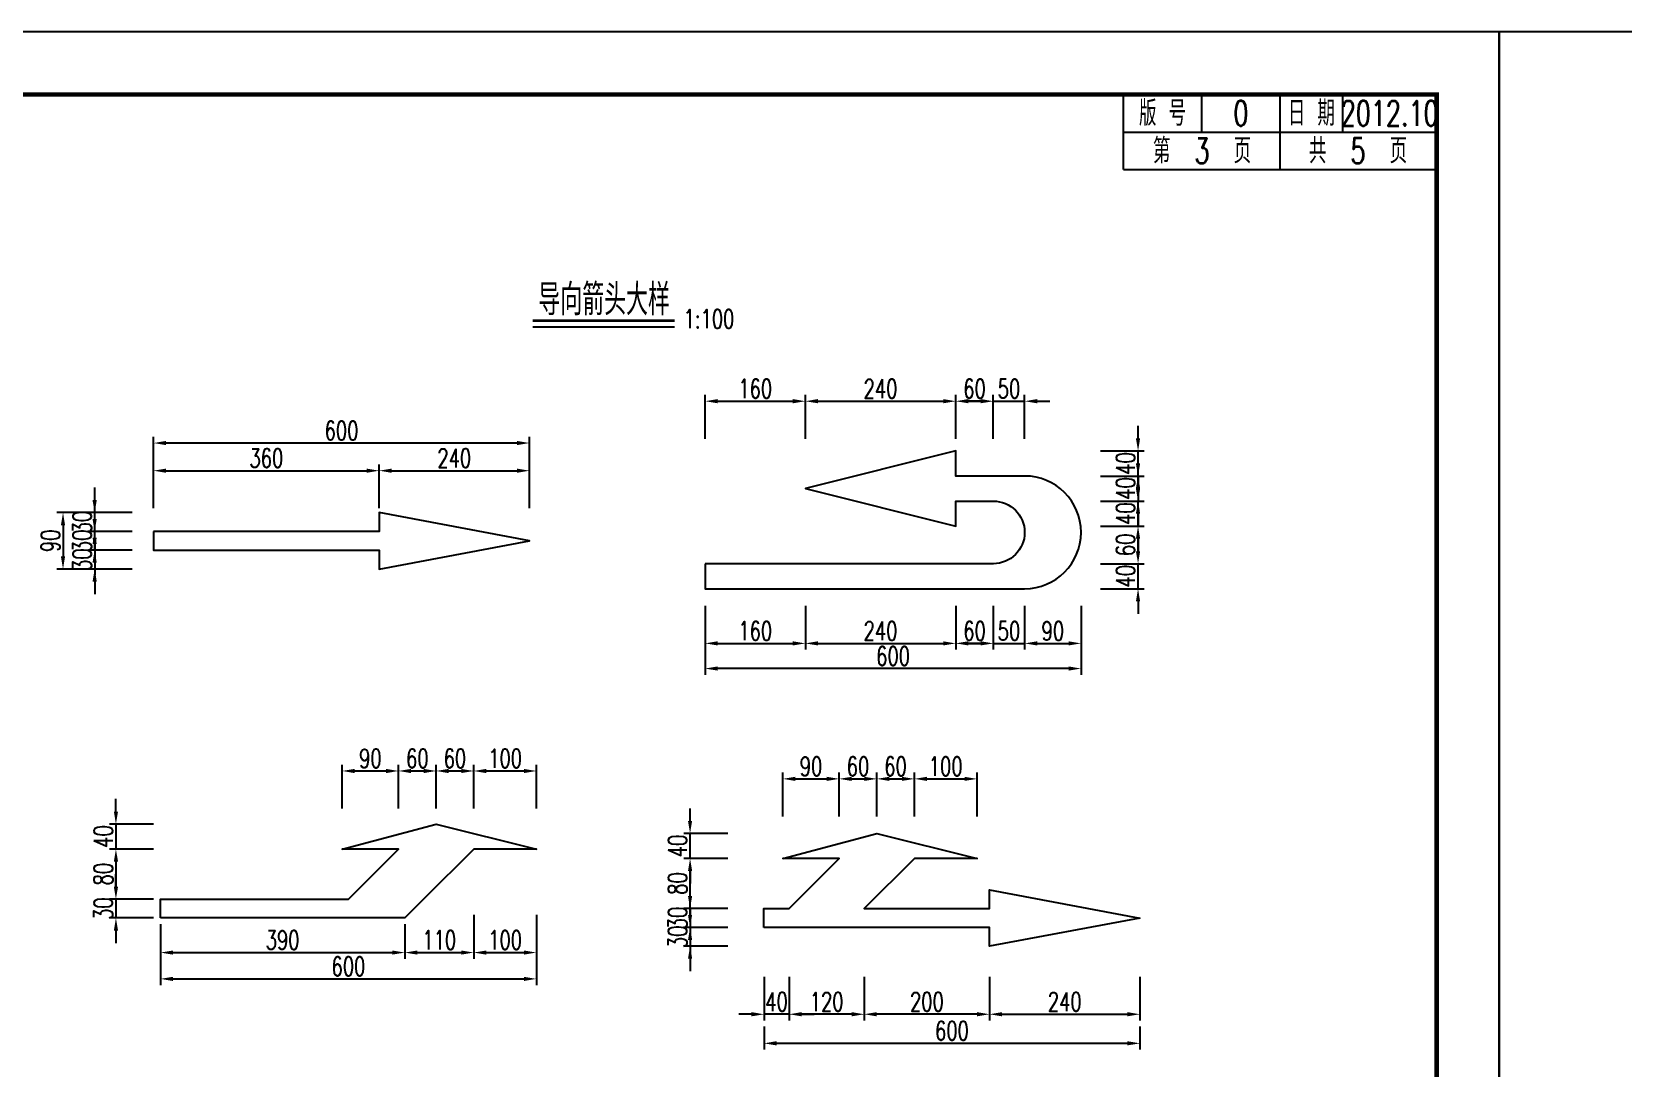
# Model space of a CAD drawing. Extents: x 2515 to 4615, y -2405 to -2108.
# Drawn here: x 3540.4 to 3794.4, y -2273.6 to -2108.2 of the extents above; entities that cross this region are included whole.
import ezdxf
from ezdxf.enums import TextEntityAlignment as Align

# ---------------------------------------------------------------- set-up
doc = ezdxf.new("R2010")
doc.units = 0
doc.header["$LTSCALE"] = 7
doc.header["$PDMODE"] = 32
doc.layers.get('0').update_dxf_attribs({"linetype": 'CONTINUOUS'})
doc.layers.get('Defpoints').update_dxf_attribs({"linetype": 'CONTINUOUS'})
for name, color, linetype in [('图框', 7, 'CONTINUOUS'), ('导向箭头大样', 134, 'CONTINUOUS'), ('尺寸标注', 4, 'CONTINUOUS'), ('文字', 7, 'CONTINUOUS'), ('标注', 4, 'CONTINUOUS')]:
    doc.layers.add(name, color=color, linetype=linetype)
doc.styles.get("Standard").update_dxf_attribs({"font": 'simplex1.shx', "width": 0.7, "bigfont": 'hztxt.shx'})
doc.dimstyles.new('比例：1：100', dxfattribs={"dimtxt": 3, "dimasz": 2, "dimexe": 1, "dimexo": 1, "dimgap": 0.5, "dimtad": 1, "dimdec": 0, "dimlfac": 10, "dimrnd": 0.0095, "dimdsep": 46, "dimtxsty": 'Standard', "dimcen": 0.09, "dimclrd": 256, "dimclre": 256, "dimclrt": 256, "dimadec": 0, "dimazin": 0, "dimtfac": 1, "dimtdec": 0, "dimtix": 1, "dimtmove": 2, "dimatfit": 3, "dimfxl": 0, "dimtolj": 1, "dimtzin": 0, "dimarcsym": 0})

# ---------------------------------------------------------------- blocks, each defined once
blk = doc.blocks.new('series')
at = {"width": 0.75}
for tag, height, p in [('页码', 4, (-35, -19)), ('图名', 5, (-220, -282)), ('图号', 5, (-20, -282))]:
    blk.add_attdef(tag, text='', height=height, dxfattribs=at).set_placement(p, align=Align.MIDDLE_CENTER)
blk = doc.blocks.new('*D37')
at = {"layer": 'Defpoints', "color": 0}
for p in [(3595.19, -2190.95), (3550.4, -2193.95), (3595.19, -2193.95)]:
    blk.add_point(p, dxfattribs=at)
at = {"layer": '标注', "lineweight": -2}
for p, q in [((3550.4, -2188.95), (3550.4, -2186.95)), ((3556.4, -2190.95), (3549.4, -2190.95)), ((3550.4, -2190.95), (3550.4, -2193.95)), ((3556.4, -2193.95), (3549.4, -2193.95)), ((3550.4, -2195.95), (3550.4, -2197.95))]:
    blk.add_line(p, q, dxfattribs=at)
at = {"layer": '标注'}
for points in [[(3550.06, -2188.95), (3550.73, -2188.95), (3550.4, -2190.95)], [(3550.06, -2195.95), (3550.73, -2195.95), (3550.4, -2193.95)]]:
    blk.add_solid(points, dxfattribs=at)
at = {"layer": '标注', "insert": (3548.4, -2192.45), "char_height": 3, "attachment_point": 5, "rotation": 90}
blk.add_mtext('\\A1;30', dxfattribs=at)
blk = doc.blocks.new('*D38')
at = {"layer": 'Defpoints', "color": 0}
for p in [(3550.4, -2187.95), (3559.19, -2187.95), (3559.19, -2190.95)]:
    blk.add_point(p, dxfattribs=at)
at = {"layer": '标注', "lineweight": -2}
for p, q in [((3550.4, -2185.95), (3550.4, -2183.95)), ((3556.4, -2187.95), (3549.4, -2187.95)), ((3550.4, -2190.95), (3550.4, -2187.95)), ((3556.4, -2190.95), (3549.4, -2190.95)), ((3550.4, -2192.95), (3550.4, -2194.95))]:
    blk.add_line(p, q, dxfattribs=at)
at = {"layer": '标注'}
for points in [[(3550.06, -2185.95), (3550.73, -2185.95), (3550.4, -2187.95)], [(3550.06, -2192.95), (3550.73, -2192.95), (3550.4, -2190.95)]]:
    blk.add_solid(points, dxfattribs=at)
at = {"layer": '标注', "insert": (3548.4, -2189.45), "char_height": 3, "attachment_point": 5, "rotation": 90}
blk.add_mtext('\\A1;30', dxfattribs=at)
blk = doc.blocks.new('*D39')
at = {"layer": 'Defpoints', "color": 0}
for p in [(3550.4, -2184.95), (3595.19, -2184.95), (3595.19, -2187.95)]:
    blk.add_point(p, dxfattribs=at)
at = {"layer": '标注', "lineweight": -2}
for p, q in [((3550.4, -2182.95), (3550.4, -2180.95)), ((3556.4, -2184.95), (3549.4, -2184.95)), ((3550.4, -2187.95), (3550.4, -2184.95)), ((3556.4, -2187.95), (3549.4, -2187.95)), ((3550.4, -2189.95), (3550.4, -2191.95))]:
    blk.add_line(p, q, dxfattribs=at)
at = {"layer": '标注'}
for points in [[(3550.06, -2182.95), (3550.73, -2182.95), (3550.4, -2184.95)], [(3550.06, -2189.95), (3550.73, -2189.95), (3550.4, -2187.95)]]:
    blk.add_solid(points, dxfattribs=at)
at = {"layer": '标注', "insert": (3548.4, -2186.45), "char_height": 3, "attachment_point": 5, "rotation": 90}
blk.add_mtext('\\A1;30', dxfattribs=at)
blk = doc.blocks.new('*D40')
at = {"layer": 'Defpoints', "color": 0}
for p in [(3555.12, -2184.95), (3545.35, -2193.95), (3555.12, -2193.95)]:
    blk.add_point(p, dxfattribs=at)
at = {"layer": '标注', "lineweight": -2}
for p, q in [((3551.35, -2184.95), (3544.35, -2184.95)), ((3545.35, -2186.95), (3545.35, -2191.95)), ((3551.35, -2193.95), (3544.35, -2193.95))]:
    blk.add_line(p, q, dxfattribs=at)
at = {"layer": '标注'}
for points in [[(3545.01, -2186.95), (3545.68, -2186.95), (3545.35, -2184.95)], [(3545.01, -2191.95), (3545.68, -2191.95), (3545.35, -2193.95)]]:
    blk.add_solid(points, dxfattribs=at)
at = {"layer": '标注', "insert": (3543.35, -2189.45), "char_height": 3, "attachment_point": 5, "rotation": 90}
blk.add_mtext('\\A1;90', dxfattribs=at)
blk = doc.blocks.new('*D62')
at = {"layer": 'Defpoints', "color": 0}
for p in [(3595.8, -2178.25), (3559.8, -2187.95), (3595.8, -2187.95)]:
    blk.add_point(p, dxfattribs=at)
at = {"layer": '标注', "lineweight": -2}
for p, q in [((3559.8, -2184.25), (3559.8, -2177.25)), ((3561.8, -2178.25), (3593.8, -2178.25)), ((3595.8, -2184.25), (3595.8, -2177.25))]:
    blk.add_line(p, q, dxfattribs=at)
at = {"layer": '标注'}
for points in [[(3561.8, -2177.92), (3561.8, -2178.59), (3559.8, -2178.25)], [(3593.8, -2177.92), (3593.8, -2178.59), (3595.8, -2178.25)]]:
    blk.add_solid(points, dxfattribs=at)
at = {"layer": '标注', "insert": (3577.8, -2176.25), "char_height": 3, "attachment_point": 5}
blk.add_mtext('\\A1;360', dxfattribs=at)
blk = doc.blocks.new('*D63')
at = {"layer": 'Defpoints', "color": 0}
for p in [(3619.8, -2178.25), (3595.8, -2184.95), (3619.8, -2189.45)]:
    blk.add_point(p, dxfattribs=at)
at = {"layer": '标注', "lineweight": -2}
for p, q in [((3595.8, -2183.95), (3595.8, -2177.25)), ((3597.8, -2178.25), (3617.8, -2178.25)), ((3619.8, -2184.25), (3619.8, -2177.25))]:
    blk.add_line(p, q, dxfattribs=at)
at = {"layer": '标注'}
for points in [[(3597.8, -2177.92), (3597.8, -2178.59), (3595.8, -2178.25)], [(3617.8, -2177.92), (3617.8, -2178.59), (3619.8, -2178.25)]]:
    blk.add_solid(points, dxfattribs=at)
at = {"layer": '标注', "insert": (3607.8, -2176.25), "char_height": 3, "attachment_point": 5}
blk.add_mtext('\\A1;240', dxfattribs=at)
blk = doc.blocks.new('*D41')
at = {"layer": 'Defpoints', "color": 0}
for p in [(3559.8, -2173.84), (3559.8, -2180.74), (3619.8, -2189.45)]:
    blk.add_point(p, dxfattribs=at)
at = {"layer": '标注', "lineweight": -2}
for p, q in [((3559.8, -2179.74), (3559.8, -2172.84)), ((3617.8, -2173.84), (3561.8, -2173.84)), ((3619.8, -2179.84), (3619.8, -2172.84))]:
    blk.add_line(p, q, dxfattribs=at)
at = {"layer": '标注'}
for points in [[(3561.8, -2173.5), (3561.8, -2174.17), (3559.8, -2173.84)], [(3617.8, -2173.5), (3617.8, -2174.17), (3619.8, -2173.84)]]:
    blk.add_solid(points, dxfattribs=at)
at = {"layer": '标注', "insert": (3589.8, -2171.84), "char_height": 3, "attachment_point": 5}
blk.add_mtext('\\A1;600', dxfattribs=at)
blk = doc.blocks.new('*D64')
at = {"layer": 'Defpoints', "color": 0}
for p in [(3560.9, -2249.66), (3599.9, -2249.66), (3599.9, -2255.18)]:
    blk.add_point(p, dxfattribs=at)
at = {"layer": '标注', "lineweight": -2}
for p, q in [((3560.9, -2250.66), (3560.9, -2256.18)), ((3599.9, -2250.66), (3599.9, -2256.18)), ((3562.9, -2255.18), (3597.9, -2255.18))]:
    blk.add_line(p, q, dxfattribs=at)
at = {"layer": '标注'}
for points in [[(3562.9, -2254.85), (3562.9, -2255.51), (3560.9, -2255.18)], [(3597.9, -2254.85), (3597.9, -2255.51), (3599.9, -2255.18)]]:
    blk.add_solid(points, dxfattribs=at)
at = {"layer": '标注', "insert": (3580.4, -2253.18), "char_height": 3, "attachment_point": 5}
blk.add_mtext('\\A1;390', dxfattribs=at)
blk = doc.blocks.new('*D65')
at = {"layer": 'Defpoints', "color": 0}
for p in [(3610.9, -2238.66), (3599.9, -2249.66), (3610.9, -2255.18)]:
    blk.add_point(p, dxfattribs=at)
at = {"layer": '标注', "lineweight": -2}
for p, q in [((3610.9, -2249.18), (3610.9, -2256.18)), ((3599.9, -2250.66), (3599.9, -2256.18)), ((3601.9, -2255.18), (3608.9, -2255.18))]:
    blk.add_line(p, q, dxfattribs=at)
at = {"layer": '标注'}
for points in [[(3601.9, -2254.85), (3601.9, -2255.51), (3599.9, -2255.18)], [(3608.9, -2254.85), (3608.9, -2255.51), (3610.9, -2255.18)]]:
    blk.add_solid(points, dxfattribs=at)
at = {"layer": '标注', "insert": (3605.4, -2253.18), "char_height": 3, "attachment_point": 5}
blk.add_mtext('\\A1;110', dxfattribs=at)
blk = doc.blocks.new('*D66')
at = {"layer": 'Defpoints', "color": 0}
for p in [(3610.9, -2238.66), (3620.9, -2238.66), (3620.9, -2255.18)]:
    blk.add_point(p, dxfattribs=at)
at = {"layer": '标注', "lineweight": -2}
for p, q in [((3610.9, -2249.18), (3610.9, -2256.18)), ((3620.9, -2249.18), (3620.9, -2256.18)), ((3612.9, -2255.18), (3618.9, -2255.18))]:
    blk.add_line(p, q, dxfattribs=at)
at = {"layer": '标注'}
for points in [[(3612.9, -2254.85), (3612.9, -2255.51), (3610.9, -2255.18)], [(3618.9, -2254.85), (3618.9, -2255.51), (3620.9, -2255.18)]]:
    blk.add_solid(points, dxfattribs=at)
at = {"layer": '标注', "insert": (3615.9, -2253.18), "char_height": 3, "attachment_point": 5}
blk.add_mtext('\\A1;100', dxfattribs=at)
blk = doc.blocks.new('*D42')
at = {"layer": 'Defpoints', "color": 0}
for p in [(3598.9, -2226.19), (3589.9, -2238.66), (3598.9, -2238.66)]:
    blk.add_point(p, dxfattribs=at)
at = {"layer": '标注', "lineweight": -2}
for p, q in [((3589.9, -2232.19), (3589.9, -2225.19)), ((3591.9, -2226.19), (3596.9, -2226.19)), ((3598.9, -2232.19), (3598.9, -2225.19))]:
    blk.add_line(p, q, dxfattribs=at)
at = {"layer": '标注'}
for points in [[(3591.9, -2225.86), (3591.9, -2226.53), (3589.9, -2226.19)], [(3596.9, -2225.86), (3596.9, -2226.53), (3598.9, -2226.19)]]:
    blk.add_solid(points, dxfattribs=at)
at = {"layer": '标注', "insert": (3594.4, -2224.19), "char_height": 3, "attachment_point": 5}
blk.add_mtext('\\A1;90', dxfattribs=at)
blk = doc.blocks.new('*D43')
at = {"layer": 'Defpoints', "color": 0}
for p in [(3604.9, -2226.19), (3604.9, -2234.66), (3598.9, -2238.66)]:
    blk.add_point(p, dxfattribs=at)
at = {"layer": '标注', "lineweight": -2}
for p, q in [((3598.9, -2232.19), (3598.9, -2225.19)), ((3600.9, -2226.19), (3602.9, -2226.19)), ((3604.9, -2232.19), (3604.9, -2225.19))]:
    blk.add_line(p, q, dxfattribs=at)
at = {"layer": '标注'}
for points in [[(3600.9, -2225.86), (3600.9, -2226.53), (3598.9, -2226.19)], [(3602.9, -2225.86), (3602.9, -2226.53), (3604.9, -2226.19)]]:
    blk.add_solid(points, dxfattribs=at)
at = {"layer": '标注', "insert": (3601.9, -2224.19), "char_height": 3, "attachment_point": 5}
blk.add_mtext('\\A1;60', dxfattribs=at)
blk = doc.blocks.new('*D44')
at = {"layer": 'Defpoints', "color": 0}
for p in [(3610.9, -2226.19), (3604.9, -2234.66), (3610.9, -2238.66)]:
    blk.add_point(p, dxfattribs=at)
at = {"layer": '标注', "lineweight": -2}
for p, q in [((3604.9, -2232.19), (3604.9, -2225.19)), ((3606.9, -2226.19), (3608.9, -2226.19)), ((3610.9, -2232.19), (3610.9, -2225.19))]:
    blk.add_line(p, q, dxfattribs=at)
at = {"layer": '标注'}
for points in [[(3606.9, -2225.86), (3606.9, -2226.53), (3604.9, -2226.19)], [(3608.9, -2225.86), (3608.9, -2226.53), (3610.9, -2226.19)]]:
    blk.add_solid(points, dxfattribs=at)
at = {"layer": '标注', "insert": (3607.9, -2224.19), "char_height": 3, "attachment_point": 5}
blk.add_mtext('\\A1;60', dxfattribs=at)
blk = doc.blocks.new('*D45')
at = {"layer": 'Defpoints', "color": 0}
for p in [(3620.9, -2226.19), (3610.9, -2238.66), (3620.9, -2238.66)]:
    blk.add_point(p, dxfattribs=at)
at = {"layer": '标注', "lineweight": -2}
for p, q in [((3610.9, -2232.19), (3610.9, -2225.19)), ((3612.9, -2226.19), (3618.9, -2226.19)), ((3620.9, -2232.19), (3620.9, -2225.19))]:
    blk.add_line(p, q, dxfattribs=at)
at = {"layer": '标注'}
for points in [[(3612.9, -2225.86), (3612.9, -2226.53), (3610.9, -2226.19)], [(3618.9, -2225.86), (3618.9, -2226.53), (3620.9, -2226.19)]]:
    blk.add_solid(points, dxfattribs=at)
at = {"layer": '标注', "insert": (3615.9, -2224.19), "char_height": 3, "attachment_point": 5}
blk.add_mtext('\\A1;100', dxfattribs=at)
blk = doc.blocks.new('*D67')
at = {"layer": 'Defpoints', "color": 0}
for p in [(3604.9, -2234.66), (3553.79, -2238.66), (3598.9, -2238.66)]:
    blk.add_point(p, dxfattribs=at)
at = {"layer": '标注', "lineweight": -2}
for p, q in [((3553.79, -2232.66), (3553.79, -2230.66)), ((3559.79, -2234.66), (3552.79, -2234.66)), ((3553.79, -2234.66), (3553.79, -2238.66)), ((3559.79, -2238.66), (3552.79, -2238.66)), ((3553.79, -2240.66), (3553.79, -2242.66))]:
    blk.add_line(p, q, dxfattribs=at)
at = {"layer": '标注'}
for points in [[(3553.46, -2232.66), (3554.13, -2232.66), (3553.79, -2234.66)], [(3553.46, -2240.66), (3554.13, -2240.66), (3553.79, -2238.66)]]:
    blk.add_solid(points, dxfattribs=at)
at = {"layer": '标注', "insert": (3551.79, -2236.66), "char_height": 3, "attachment_point": 5, "rotation": 90}
blk.add_mtext('\\A1;40', dxfattribs=at)
blk = doc.blocks.new('*D68')
at = {"layer": 'Defpoints', "color": 0}
for p in [(3598.9, -2238.66), (3553.79, -2246.66), (3590.9, -2246.66)]:
    blk.add_point(p, dxfattribs=at)
at = {"layer": '标注', "lineweight": -2}
for p, q in [((3559.79, -2238.66), (3552.79, -2238.66)), ((3553.79, -2240.66), (3553.79, -2244.66)), ((3559.79, -2246.66), (3552.79, -2246.66))]:
    blk.add_line(p, q, dxfattribs=at)
at = {"layer": '标注'}
for points in [[(3553.46, -2240.66), (3554.13, -2240.66), (3553.79, -2238.66)], [(3553.46, -2244.66), (3554.13, -2244.66), (3553.79, -2246.66)]]:
    blk.add_solid(points, dxfattribs=at)
at = {"layer": '标注', "insert": (3551.79, -2242.66), "char_height": 3, "attachment_point": 5, "rotation": 90}
blk.add_mtext('\\A1;80', dxfattribs=at)
blk = doc.blocks.new('*D69')
at = {"layer": 'Defpoints', "color": 0}
for p in [(3560.9, -2246.66), (3553.79, -2249.66), (3560.9, -2249.66)]:
    blk.add_point(p, dxfattribs=at)
at = {"layer": '标注', "lineweight": -2}
for p, q in [((3553.79, -2244.66), (3553.79, -2242.66)), ((3559.79, -2246.66), (3552.79, -2246.66)), ((3553.79, -2246.66), (3553.79, -2249.66)), ((3559.79, -2249.66), (3552.79, -2249.66)), ((3553.79, -2251.66), (3553.79, -2253.66))]:
    blk.add_line(p, q, dxfattribs=at)
at = {"layer": '标注'}
for points in [[(3553.46, -2244.66), (3554.13, -2244.66), (3553.79, -2246.66)], [(3553.46, -2251.66), (3554.13, -2251.66), (3553.79, -2249.66)]]:
    blk.add_solid(points, dxfattribs=at)
at = {"layer": '标注', "insert": (3551.76, -2248.16), "char_height": 3, "attachment_point": 5, "rotation": 90}
blk.add_mtext('\\A1;30', dxfattribs=at)
blk = doc.blocks.new('*D46')
at = {"layer": 'Defpoints', "color": 0}
for p in [(3620.9, -2238.66), (3560.9, -2247.68), (3620.9, -2259.38)]:
    blk.add_point(p, dxfattribs=at)
at = {"layer": '标注', "lineweight": -2}
for p, q in [((3560.9, -2253.38), (3560.9, -2260.38)), ((3620.9, -2253.38), (3620.9, -2260.38)), ((3562.9, -2259.38), (3618.9, -2259.38))]:
    blk.add_line(p, q, dxfattribs=at)
at = {"layer": '标注'}
for points in [[(3562.9, -2259.05), (3562.9, -2259.72), (3560.9, -2259.38)], [(3618.9, -2259.05), (3618.9, -2259.72), (3620.9, -2259.38)]]:
    blk.add_solid(points, dxfattribs=at)
at = {"layer": '标注', "insert": (3590.9, -2257.38), "char_height": 3, "attachment_point": 5}
blk.add_mtext('\\A1;600', dxfattribs=at)
blk = doc.blocks.new('*D47')
at = {"layer": 'Defpoints', "color": 0}
for p in [(3663.83, -2179.38), (3647.83, -2195.38), (3663.83, -2205.82)]:
    blk.add_point(p, dxfattribs=at)
at = {"layer": '标注', "lineweight": -2}
for p, q in [((3647.83, -2199.82), (3647.83, -2206.82)), ((3663.83, -2199.82), (3663.83, -2206.82)), ((3649.83, -2205.82), (3661.83, -2205.82))]:
    blk.add_line(p, q, dxfattribs=at)
at = {"layer": '标注'}
for points in [[(3649.83, -2205.49), (3649.83, -2206.15), (3647.83, -2205.82)], [(3661.83, -2205.49), (3661.83, -2206.15), (3663.83, -2205.82)]]:
    blk.add_solid(points, dxfattribs=at)
at = {"layer": '标注', "insert": (3655.83, -2203.82), "char_height": 3, "attachment_point": 5}
blk.add_mtext('\\A1;160', dxfattribs=at)
blk = doc.blocks.new('*D48')
at = {"layer": 'Defpoints', "color": 0}
for p in [(3663.83, -2179.38), (3687.83, -2185.38), (3687.83, -2205.82)]:
    blk.add_point(p, dxfattribs=at)
at = {"layer": '标注', "lineweight": -2}
for p, q in [((3663.83, -2199.82), (3663.83, -2206.82)), ((3687.83, -2199.82), (3687.83, -2206.82)), ((3665.83, -2205.82), (3685.83, -2205.82))]:
    blk.add_line(p, q, dxfattribs=at)
at = {"layer": '标注'}
for points in [[(3665.83, -2205.49), (3665.83, -2206.15), (3663.83, -2205.82)], [(3685.83, -2205.49), (3685.83, -2206.15), (3687.83, -2205.82)]]:
    blk.add_solid(points, dxfattribs=at)
at = {"layer": '标注', "insert": (3675.83, -2203.82), "char_height": 3, "attachment_point": 5}
blk.add_mtext('\\A1;240', dxfattribs=at)
blk = doc.blocks.new('*D49')
at = {"layer": 'Defpoints', "color": 0}
for p in [(3687.83, -2185.38), (3693.83, -2191.38), (3693.83, -2205.82)]:
    blk.add_point(p, dxfattribs=at)
at = {"layer": '标注', "lineweight": -2}
for p, q in [((3687.83, -2199.82), (3687.83, -2206.82)), ((3693.83, -2199.82), (3693.83, -2206.82)), ((3689.83, -2205.82), (3691.83, -2205.82))]:
    blk.add_line(p, q, dxfattribs=at)
at = {"layer": '标注'}
for points in [[(3689.83, -2205.49), (3689.83, -2206.15), (3687.83, -2205.82)], [(3691.83, -2205.49), (3691.83, -2206.15), (3693.83, -2205.82)]]:
    blk.add_solid(points, dxfattribs=at)
at = {"layer": '标注', "insert": (3690.83, -2203.82), "char_height": 3, "attachment_point": 5}
blk.add_mtext('\\A1;60', dxfattribs=at)
blk = doc.blocks.new('*D50')
at = {"layer": 'Defpoints', "color": 0}
for p in [(3693.83, -2191.38), (3698.83, -2195.38), (3698.83, -2205.82)]:
    blk.add_point(p, dxfattribs=at)
at = {"layer": '标注', "lineweight": -2}
for p, q in [((3693.83, -2199.82), (3693.83, -2206.82)), ((3698.83, -2199.82), (3698.83, -2206.82)), ((3691.83, -2205.82), (3689.83, -2205.82)), ((3693.83, -2205.82), (3698.83, -2205.82)), ((3700.83, -2205.82), (3702.83, -2205.82))]:
    blk.add_line(p, q, dxfattribs=at)
at = {"layer": '标注'}
for points in [[(3691.83, -2205.49), (3691.83, -2206.15), (3693.83, -2205.82)], [(3700.83, -2205.49), (3700.83, -2206.15), (3698.83, -2205.82)]]:
    blk.add_solid(points, dxfattribs=at)
at = {"layer": '标注', "insert": (3696.33, -2203.82), "char_height": 3, "attachment_point": 5}
blk.add_mtext('\\A1;50', dxfattribs=at)
blk = doc.blocks.new('*D51')
at = {"layer": 'Defpoints', "color": 0}
for p in [(3691.08, -2193.1), (3716.93, -2193.1), (3696.08, -2197.1)]:
    blk.add_point(p, dxfattribs=at)
at = {"layer": '标注', "lineweight": -2}
for p, q in [((3716.93, -2191.1), (3716.93, -2189.1)), ((3710.93, -2193.1), (3717.93, -2193.1)), ((3716.93, -2197.1), (3716.93, -2193.1)), ((3710.93, -2197.1), (3717.93, -2197.1)), ((3716.93, -2199.1), (3716.93, -2201.1))]:
    blk.add_line(p, q, dxfattribs=at)
at = {"layer": '标注'}
for points in [[(3716.59, -2191.1), (3717.26, -2191.1), (3716.93, -2193.1)], [(3716.59, -2199.1), (3717.26, -2199.1), (3716.93, -2197.1)]]:
    blk.add_solid(points, dxfattribs=at)
at = {"layer": '标注', "insert": (3714.93, -2195.1), "char_height": 3, "attachment_point": 5, "rotation": 90}
blk.add_mtext('\\A1;40', dxfattribs=at)
blk = doc.blocks.new('*D52')
at = {"layer": 'Defpoints', "color": 0}
for p in [(3685.08, -2187.1), (3716.93, -2187.1), (3691.08, -2193.1)]:
    blk.add_point(p, dxfattribs=at)
at = {"layer": '标注', "lineweight": -2}
for p, q in [((3710.93, -2187.1), (3717.93, -2187.1)), ((3716.93, -2191.1), (3716.93, -2189.1)), ((3710.93, -2193.1), (3717.93, -2193.1))]:
    blk.add_line(p, q, dxfattribs=at)
at = {"layer": '标注'}
for points in [[(3716.59, -2189.1), (3717.26, -2189.1), (3716.93, -2187.1)], [(3716.59, -2191.1), (3717.26, -2191.1), (3716.93, -2193.1)]]:
    blk.add_solid(points, dxfattribs=at)
at = {"layer": '标注', "insert": (3714.93, -2190.1), "char_height": 3, "attachment_point": 5, "rotation": 90}
blk.add_mtext('\\A1;60', dxfattribs=at)
blk = doc.blocks.new('*D53')
at = {"layer": 'Defpoints', "color": 0}
for p in [(3691.08, -2183.1), (3716.93, -2183.1), (3685.08, -2187.1)]:
    blk.add_point(p, dxfattribs=at)
at = {"layer": '标注', "lineweight": -2}
for p, q in [((3716.93, -2181.1), (3716.93, -2179.1)), ((3710.93, -2183.1), (3717.93, -2183.1)), ((3716.93, -2187.1), (3716.93, -2183.1)), ((3710.93, -2187.1), (3717.93, -2187.1)), ((3716.93, -2189.1), (3716.93, -2191.1))]:
    blk.add_line(p, q, dxfattribs=at)
at = {"layer": '标注'}
for points in [[(3716.59, -2181.1), (3717.26, -2181.1), (3716.93, -2183.1)], [(3716.59, -2189.1), (3717.26, -2189.1), (3716.93, -2187.1)]]:
    blk.add_solid(points, dxfattribs=at)
at = {"layer": '标注', "insert": (3714.93, -2185.1), "char_height": 3, "attachment_point": 5, "rotation": 90}
blk.add_mtext('\\A1;40', dxfattribs=at)
blk = doc.blocks.new('*D54')
at = {"layer": 'Defpoints', "color": 0}
for p in [(3685.08, -2175.1), (3716.93, -2175.1), (3696.08, -2179.1)]:
    blk.add_point(p, dxfattribs=at)
at = {"layer": '标注', "lineweight": -2}
for p, q in [((3716.93, -2173.1), (3716.93, -2171.1)), ((3710.93, -2175.1), (3717.93, -2175.1)), ((3716.93, -2179.1), (3716.93, -2175.1)), ((3710.93, -2179.1), (3717.93, -2179.1)), ((3716.93, -2181.1), (3716.93, -2183.1))]:
    blk.add_line(p, q, dxfattribs=at)
at = {"layer": '标注'}
for points in [[(3716.59, -2173.1), (3717.26, -2173.1), (3716.93, -2175.1)], [(3716.59, -2181.1), (3717.26, -2181.1), (3716.93, -2179.1)]]:
    blk.add_solid(points, dxfattribs=at)
at = {"layer": '标注', "insert": (3714.93, -2177.1), "char_height": 3, "attachment_point": 5, "rotation": 90}
blk.add_mtext('\\A1;40', dxfattribs=at)
blk = doc.blocks.new('*D55')
at = {"layer": 'Defpoints', "color": 0}
for p in [(3663.83, -2167.16), (3663.83, -2182.67), (3647.83, -2194.67)]:
    blk.add_point(p, dxfattribs=at)
at = {"layer": '标注', "lineweight": -2}
for p, q in [((3647.83, -2173.16), (3647.83, -2166.16)), ((3663.83, -2173.16), (3663.83, -2166.16)), ((3649.83, -2167.16), (3661.83, -2167.16))]:
    blk.add_line(p, q, dxfattribs=at)
at = {"layer": '标注'}
for points in [[(3649.83, -2166.82), (3649.83, -2167.49), (3647.83, -2167.16)], [(3661.83, -2166.82), (3661.83, -2167.49), (3663.83, -2167.16)]]:
    blk.add_solid(points, dxfattribs=at)
at = {"layer": '标注', "insert": (3655.83, -2165.16), "char_height": 3, "attachment_point": 5}
blk.add_mtext('\\A1;160', dxfattribs=at)
blk = doc.blocks.new('*D56')
at = {"layer": 'Defpoints', "color": 0}
for p in [(3687.83, -2167.16), (3687.83, -2176.67), (3663.83, -2182.67)]:
    blk.add_point(p, dxfattribs=at)
at = {"layer": '标注', "lineweight": -2}
for p, q in [((3663.83, -2173.16), (3663.83, -2166.16)), ((3687.83, -2173.16), (3687.83, -2166.16)), ((3665.83, -2167.16), (3685.83, -2167.16))]:
    blk.add_line(p, q, dxfattribs=at)
at = {"layer": '标注'}
for points in [[(3665.83, -2166.82), (3665.83, -2167.49), (3663.83, -2167.16)], [(3685.83, -2166.82), (3685.83, -2167.49), (3687.83, -2167.16)]]:
    blk.add_solid(points, dxfattribs=at)
at = {"layer": '标注', "insert": (3675.83, -2165.16), "char_height": 3, "attachment_point": 5}
blk.add_mtext('\\A1;240', dxfattribs=at)
blk = doc.blocks.new('*D57')
at = {"layer": 'Defpoints', "color": 0}
for p in [(3693.83, -2167.16), (3687.83, -2172), (3693.83, -2180)]:
    blk.add_point(p, dxfattribs=at)
at = {"layer": '标注', "lineweight": -2}
for p, q in [((3687.83, -2171), (3687.83, -2166.16)), ((3693.83, -2173.16), (3693.83, -2166.16)), ((3689.83, -2167.16), (3691.83, -2167.16))]:
    blk.add_line(p, q, dxfattribs=at)
at = {"layer": '标注'}
for points in [[(3689.83, -2166.82), (3689.83, -2167.49), (3687.83, -2167.16)], [(3691.83, -2166.82), (3691.83, -2167.49), (3693.83, -2167.16)]]:
    blk.add_solid(points, dxfattribs=at)
at = {"layer": '标注', "insert": (3690.83, -2165.16), "char_height": 3, "attachment_point": 5}
blk.add_mtext('\\A1;60', dxfattribs=at)
blk = doc.blocks.new('*D58')
at = {"layer": 'Defpoints', "color": 0}
for p in [(3698.83, -2167.16), (3698.83, -2176), (3693.83, -2180)]:
    blk.add_point(p, dxfattribs=at)
at = {"layer": '标注', "lineweight": -2}
for p, q in [((3693.83, -2173.16), (3693.83, -2166.16)), ((3698.83, -2173.16), (3698.83, -2166.16)), ((3691.83, -2167.16), (3689.83, -2167.16)), ((3693.83, -2167.16), (3698.83, -2167.16)), ((3700.83, -2167.16), (3702.83, -2167.16))]:
    blk.add_line(p, q, dxfattribs=at)
at = {"layer": '标注'}
for points in [[(3691.83, -2166.82), (3691.83, -2167.49), (3693.83, -2167.16)], [(3700.83, -2166.82), (3700.83, -2167.49), (3698.83, -2167.16)]]:
    blk.add_solid(points, dxfattribs=at)
at = {"layer": '标注', "insert": (3696.33, -2165.16), "char_height": 3, "attachment_point": 5}
blk.add_mtext('\\A1;50', dxfattribs=at)
blk = doc.blocks.new('*D59')
at = {"layer": 'Defpoints', "color": 0}
for p in [(3707.83, -2185.29), (3647.83, -2193.1), (3647.83, -2209.84)]:
    blk.add_point(p, dxfattribs=at)
at = {"layer": '标注', "lineweight": -2}
for p, q in [((3647.83, -2203.84), (3647.83, -2210.84)), ((3707.83, -2203.84), (3707.83, -2210.84)), ((3705.83, -2209.84), (3649.83, -2209.84))]:
    blk.add_line(p, q, dxfattribs=at)
at = {"layer": '标注'}
for points in [[(3649.83, -2209.5), (3649.83, -2210.17), (3647.83, -2209.84)], [(3705.83, -2209.5), (3705.83, -2210.17), (3707.83, -2209.84)]]:
    blk.add_solid(points, dxfattribs=at)
at = {"layer": '标注', "insert": (3677.83, -2207.84), "char_height": 3, "attachment_point": 5}
blk.add_mtext('\\A1;600', dxfattribs=at)
blk = doc.blocks.new('*D60')
at = {"layer": 'Defpoints', "color": 0}
for p in [(3698.83, -2186.38), (3707.83, -2186.33), (3707.83, -2205.82)]:
    blk.add_point(p, dxfattribs=at)
at = {"layer": '标注', "lineweight": -2}
for p, q in [((3698.83, -2199.82), (3698.83, -2206.82)), ((3707.83, -2199.82), (3707.83, -2206.82)), ((3700.83, -2205.82), (3705.83, -2205.82))]:
    blk.add_line(p, q, dxfattribs=at)
at = {"layer": '标注'}
for points in [[(3700.83, -2205.49), (3700.83, -2206.15), (3698.83, -2205.82)], [(3705.83, -2205.49), (3705.83, -2206.15), (3707.83, -2205.82)]]:
    blk.add_solid(points, dxfattribs=at)
at = {"layer": '标注', "insert": (3703.33, -2203.82), "char_height": 3, "attachment_point": 5}
blk.add_mtext('\\A1;90', dxfattribs=at)
blk = doc.blocks.new('*D61')
at = {"layer": 'Defpoints', "color": 0}
for p in [(3687.83, -2179.1), (3687.83, -2183.1), (3716.93, -2183.1)]:
    blk.add_point(p, dxfattribs=at)
at = {"layer": '尺寸标注', "lineweight": -2}
for p, q in [((3716.93, -2177.1), (3716.93, -2175.1)), ((3710.93, -2179.1), (3717.93, -2179.1)), ((3716.93, -2179.1), (3716.93, -2183.1)), ((3710.93, -2183.1), (3717.93, -2183.1)), ((3716.93, -2185.1), (3716.93, -2187.1))]:
    blk.add_line(p, q, dxfattribs=at)
at = {"layer": '尺寸标注'}
for points in [[(3716.59, -2177.1), (3717.26, -2177.1), (3716.93, -2179.1)], [(3716.59, -2185.1), (3717.26, -2185.1), (3716.93, -2183.1)]]:
    blk.add_solid(points, dxfattribs=at)
at = {"layer": '尺寸标注', "insert": (3714.93, -2181.1), "char_height": 3, "attachment_point": 5, "rotation": 90}
blk.add_mtext('\\A1;40', dxfattribs=at)
blk = doc.blocks.new('*D95')
at = {"layer": 'Defpoints', "color": 0}
for p in [(3658.18, -2248.16), (3645.43, -2251.16), (3658.18, -2251.16)]:
    blk.add_point(p, dxfattribs=at)
at = {"layer": '标注', "lineweight": -2}
for p, q in [((3645.43, -2246.16), (3645.43, -2244.16)), ((3651.43, -2248.16), (3644.43, -2248.16)), ((3645.43, -2248.16), (3645.43, -2251.16)), ((3651.43, -2251.16), (3644.43, -2251.16)), ((3645.43, -2253.16), (3645.43, -2255.16))]:
    blk.add_line(p, q, dxfattribs=at)
at = {"layer": '标注'}
for points in [[(3645.1, -2246.16), (3645.76, -2246.16), (3645.43, -2248.16)], [(3645.1, -2253.16), (3645.76, -2253.16), (3645.43, -2251.16)]]:
    blk.add_solid(points, dxfattribs=at)
at = {"layer": '标注', "insert": (3643.43, -2249.66), "char_height": 3, "attachment_point": 5, "rotation": 90}
blk.add_mtext('\\A1;30', dxfattribs=at)
blk = doc.blocks.new('*D96')
at = {"layer": 'Defpoints', "color": 0}
for p in [(3658.18, -2251.16), (3645.43, -2254.16), (3694.18, -2254.16)]:
    blk.add_point(p, dxfattribs=at)
at = {"layer": '标注', "lineweight": -2}
for p, q in [((3645.43, -2249.16), (3645.43, -2247.16)), ((3651.43, -2251.16), (3644.43, -2251.16)), ((3645.43, -2251.16), (3645.43, -2254.16)), ((3651.43, -2254.16), (3644.43, -2254.16)), ((3645.43, -2256.16), (3645.43, -2258.16))]:
    blk.add_line(p, q, dxfattribs=at)
at = {"layer": '标注'}
for points in [[(3645.1, -2249.16), (3645.76, -2249.16), (3645.43, -2251.16)], [(3645.1, -2256.16), (3645.76, -2256.16), (3645.43, -2254.16)]]:
    blk.add_solid(points, dxfattribs=at)
at = {"layer": '标注', "insert": (3643.43, -2252.66), "char_height": 3, "attachment_point": 5, "rotation": 90}
blk.add_mtext('\\A1;30', dxfattribs=at)
blk = doc.blocks.new('*D97')
at = {"layer": 'Defpoints', "color": 0}
for p in [(3645.43, -2240.16), (3661.18, -2240.16), (3658.18, -2248.16)]:
    blk.add_point(p, dxfattribs=at)
at = {"layer": '标注', "lineweight": -2}
for p, q in [((3651.43, -2240.16), (3644.43, -2240.16)), ((3645.43, -2246.16), (3645.43, -2242.16)), ((3651.43, -2248.16), (3644.43, -2248.16))]:
    blk.add_line(p, q, dxfattribs=at)
at = {"layer": '标注'}
for points in [[(3645.1, -2242.16), (3645.76, -2242.16), (3645.43, -2240.16)], [(3645.1, -2246.16), (3645.76, -2246.16), (3645.43, -2248.16)]]:
    blk.add_solid(points, dxfattribs=at)
at = {"layer": '标注', "insert": (3643.43, -2244.16), "char_height": 3, "attachment_point": 5, "rotation": 90}
blk.add_mtext('\\A1;80', dxfattribs=at)
blk = doc.blocks.new('*D98')
at = {"layer": 'Defpoints', "color": 0}
for p in [(3645.43, -2236.16), (3676.18, -2236.16), (3661.18, -2240.16)]:
    blk.add_point(p, dxfattribs=at)
at = {"layer": '标注', "lineweight": -2}
for p, q in [((3645.43, -2234.16), (3645.43, -2232.16)), ((3651.43, -2236.16), (3644.43, -2236.16)), ((3645.43, -2240.16), (3645.43, -2236.16)), ((3651.43, -2240.16), (3644.43, -2240.16)), ((3645.43, -2242.16), (3645.43, -2244.16))]:
    blk.add_line(p, q, dxfattribs=at)
at = {"layer": '标注'}
for points in [[(3645.1, -2234.16), (3645.76, -2234.16), (3645.43, -2236.16)], [(3645.1, -2242.16), (3645.76, -2242.16), (3645.43, -2240.16)]]:
    blk.add_solid(points, dxfattribs=at)
at = {"layer": '标注', "insert": (3643.43, -2238.16), "char_height": 3, "attachment_point": 5, "rotation": 90}
blk.add_mtext('\\A1;40', dxfattribs=at)
blk = doc.blocks.new('*D99')
at = {"layer": 'Defpoints', "color": 0}
for p in [(3669.23, -2227.45), (3660.23, -2241.63), (3669.23, -2241.63)]:
    blk.add_point(p, dxfattribs=at)
at = {"layer": '标注', "lineweight": -2}
for p, q in [((3660.23, -2233.45), (3660.23, -2226.45)), ((3662.23, -2227.45), (3667.23, -2227.45)), ((3669.23, -2233.45), (3669.23, -2226.45))]:
    blk.add_line(p, q, dxfattribs=at)
at = {"layer": '标注'}
for points in [[(3662.23, -2227.12), (3662.23, -2227.78), (3660.23, -2227.45)], [(3667.23, -2227.12), (3667.23, -2227.78), (3669.23, -2227.45)]]:
    blk.add_solid(points, dxfattribs=at)
at = {"layer": '标注', "insert": (3664.73, -2225.45), "char_height": 3, "attachment_point": 5}
blk.add_mtext('\\A1;90', dxfattribs=at)
blk = doc.blocks.new('*D100')
at = {"layer": 'Defpoints', "color": 0}
for p in [(3675.23, -2227.45), (3675.23, -2237.63), (3669.23, -2241.63)]:
    blk.add_point(p, dxfattribs=at)
at = {"layer": '标注', "lineweight": -2}
for p, q in [((3669.23, -2233.45), (3669.23, -2226.45)), ((3671.23, -2227.45), (3673.23, -2227.45)), ((3675.23, -2233.45), (3675.23, -2226.45))]:
    blk.add_line(p, q, dxfattribs=at)
at = {"layer": '标注'}
for points in [[(3671.23, -2227.12), (3671.23, -2227.78), (3669.23, -2227.45)], [(3673.23, -2227.12), (3673.23, -2227.78), (3675.23, -2227.45)]]:
    blk.add_solid(points, dxfattribs=at)
at = {"layer": '标注', "insert": (3672.23, -2225.45), "char_height": 3, "attachment_point": 5}
blk.add_mtext('\\A1;60', dxfattribs=at)
blk = doc.blocks.new('*D101')
at = {"layer": 'Defpoints', "color": 0}
for p in [(3681.23, -2227.45), (3675.23, -2237.63), (3681.23, -2241.63)]:
    blk.add_point(p, dxfattribs=at)
at = {"layer": '标注', "lineweight": -2}
for p, q in [((3675.23, -2233.45), (3675.23, -2226.45)), ((3677.23, -2227.45), (3679.23, -2227.45)), ((3681.23, -2233.45), (3681.23, -2226.45))]:
    blk.add_line(p, q, dxfattribs=at)
at = {"layer": '标注'}
for points in [[(3677.23, -2227.12), (3677.23, -2227.78), (3675.23, -2227.45)], [(3679.23, -2227.12), (3679.23, -2227.78), (3681.23, -2227.45)]]:
    blk.add_solid(points, dxfattribs=at)
at = {"layer": '标注', "insert": (3678.23, -2225.45), "char_height": 3, "attachment_point": 5}
blk.add_mtext('\\A1;60', dxfattribs=at)
blk = doc.blocks.new('*D102')
at = {"layer": 'Defpoints', "color": 0}
for p in [(3691.23, -2227.45), (3681.23, -2241.63), (3691.23, -2241.63)]:
    blk.add_point(p, dxfattribs=at)
at = {"layer": '标注', "lineweight": -2}
for p, q in [((3681.23, -2233.45), (3681.23, -2226.45)), ((3683.23, -2227.45), (3689.23, -2227.45)), ((3691.23, -2233.45), (3691.23, -2226.45))]:
    blk.add_line(p, q, dxfattribs=at)
at = {"layer": '标注'}
for points in [[(3683.23, -2227.12), (3683.23, -2227.78), (3681.23, -2227.45)], [(3689.23, -2227.12), (3689.23, -2227.78), (3691.23, -2227.45)]]:
    blk.add_solid(points, dxfattribs=at)
at = {"layer": '标注', "insert": (3686.23, -2225.45), "char_height": 3, "attachment_point": 5}
blk.add_mtext('\\A1;100', dxfattribs=at)
blk = doc.blocks.new('*D103')
at = {"layer": 'Defpoints', "color": 0}
for p in [(3693.23, -2250.06), (3717.23, -2248.56), (3717.23, -2265.03)]:
    blk.add_point(p, dxfattribs=at)
at = {"layer": '标注', "lineweight": -2}
for p, q in [((3693.23, -2259.03), (3693.23, -2266.03)), ((3717.23, -2259.03), (3717.23, -2266.03)), ((3695.23, -2265.03), (3715.23, -2265.03))]:
    blk.add_line(p, q, dxfattribs=at)
at = {"layer": '标注'}
for points in [[(3695.23, -2264.69), (3695.23, -2265.36), (3693.23, -2265.03)], [(3715.23, -2264.69), (3715.23, -2265.36), (3717.23, -2265.03)]]:
    blk.add_solid(points, dxfattribs=at)
at = {"layer": '标注', "insert": (3705.23, -2263.03), "char_height": 3, "attachment_point": 5}
blk.add_mtext('\\A1;240', dxfattribs=at)
blk = doc.blocks.new('*D104')
at = {"layer": 'Defpoints', "color": 0}
for p in [(3673.23, -2247.06), (3693.23, -2253.06), (3673.23, -2265.03)]:
    blk.add_point(p, dxfattribs=at)
at = {"layer": '标注', "lineweight": -2}
for p, q in [((3673.23, -2259.03), (3673.23, -2266.03)), ((3693.23, -2259.03), (3693.23, -2266.03)), ((3691.23, -2265.03), (3675.23, -2265.03))]:
    blk.add_line(p, q, dxfattribs=at)
at = {"layer": '标注'}
for points in [[(3675.23, -2264.69), (3675.23, -2265.36), (3673.23, -2265.03)], [(3691.23, -2264.69), (3691.23, -2265.36), (3693.23, -2265.03)]]:
    blk.add_solid(points, dxfattribs=at)
at = {"layer": '标注', "insert": (3683.23, -2263.03), "char_height": 3, "attachment_point": 5}
blk.add_mtext('\\A1;200', dxfattribs=at)
blk = doc.blocks.new('*D105')
at = {"layer": 'Defpoints', "color": 0}
for p in [(3661.23, -2247.06), (3673.23, -2247.06), (3661.23, -2265.03)]:
    blk.add_point(p, dxfattribs=at)
at = {"layer": '标注', "lineweight": -2}
for p, q in [((3661.23, -2259.03), (3661.23, -2266.03)), ((3673.23, -2259.03), (3673.23, -2266.03)), ((3671.23, -2265.03), (3663.23, -2265.03))]:
    blk.add_line(p, q, dxfattribs=at)
at = {"layer": '标注'}
for points in [[(3663.23, -2264.69), (3663.23, -2265.36), (3661.23, -2265.03)], [(3671.23, -2264.69), (3671.23, -2265.36), (3673.23, -2265.03)]]:
    blk.add_solid(points, dxfattribs=at)
at = {"layer": '标注', "insert": (3667.23, -2263.03), "char_height": 3, "attachment_point": 5}
blk.add_mtext('\\A1;120', dxfattribs=at)
blk = doc.blocks.new('*D106')
at = {"layer": 'Defpoints', "color": 0}
for p in [(3657.23, -2247.06), (3661.23, -2247.06), (3657.23, -2265.03)]:
    blk.add_point(p, dxfattribs=at)
at = {"layer": '标注', "lineweight": -2}
for p, q in [((3657.23, -2259.03), (3657.23, -2266.03)), ((3661.23, -2259.03), (3661.23, -2266.03)), ((3655.23, -2265.03), (3653.23, -2265.03)), ((3661.23, -2265.03), (3657.23, -2265.03)), ((3663.23, -2265.03), (3665.23, -2265.03))]:
    blk.add_line(p, q, dxfattribs=at)
at = {"layer": '标注'}
for points in [[(3655.23, -2264.69), (3655.23, -2265.36), (3657.23, -2265.03)], [(3663.23, -2264.69), (3663.23, -2265.36), (3661.23, -2265.03)]]:
    blk.add_solid(points, dxfattribs=at)
at = {"layer": '标注', "insert": (3659.23, -2263.03), "char_height": 3, "attachment_point": 5}
blk.add_mtext('\\A1;40', dxfattribs=at)
blk = doc.blocks.new('*D107')
at = {"layer": 'Defpoints', "color": 0}
for p in [(3657.23, -2265.97), (3717.23, -2265.97), (3717.23, -2269.67)]:
    blk.add_point(p, dxfattribs=at)
at = {"layer": '标注', "lineweight": -2}
for p, q in [((3657.23, -2266.97), (3657.23, -2270.67)), ((3717.23, -2266.97), (3717.23, -2270.67)), ((3659.23, -2269.67), (3715.23, -2269.67))]:
    blk.add_line(p, q, dxfattribs=at)
at = {"layer": '标注'}
for points in [[(3659.23, -2269.33), (3659.23, -2270), (3657.23, -2269.67)], [(3715.23, -2269.33), (3715.23, -2270), (3717.23, -2269.67)]]:
    blk.add_solid(points, dxfattribs=at)
at = {"layer": '标注', "insert": (3687.23, -2267.67), "char_height": 3, "attachment_point": 5}
blk.add_mtext('\\A1;600', dxfattribs=at)
blk = doc.blocks.new('123')
at = {"layer": '图框'}
blk.add_lwpolyline([(2934.59, -2405.19), (2934.59, -2108.19), (2514.59, -2108.19), (2514.59, -2405.19)], close=True, dxfattribs=at)

msp = doc.modelspace()

# ---------------------------------------------------------------- linework, layer by layer
at = {"layer": '图框'}
for p, q in [((3714.5915, -2130.18876), (3714.5915, -2118.18876)), ((3727.0915, -2124.18876), (3727.0915, -2118.18876)), ((3739.5915, -2124.18876), (3739.5915, -2118.18876)), ((3749.5915, -2124.18876), (3749.5915, -2118.18876)), ((3714.5915, -2124.18876), (3764.5915, -2124.18876)), ((3739.5915, -2130.18876), (3739.5915, -2124.18876)), ((3714.5915, -2130.18876), (3764.5915, -2130.18876))]:
    msp.add_line(p, q, dxfattribs=at)
at = {"layer": '图框', "const_width": 0.7}
msp.add_lwpolyline([(3764.5915, -2118.18876), (3384.5915, -2118.18876), (3384.5915, -2395.18876), (3764.5915, -2395.18876), (3764.5915, -2118.18876)], dxfattribs=at)
at = {"layer": '导向箭头大样', "color": 7}
msp.add_lwpolyline([(3647.83218, -2193.09965), (3647.83218, -2197.09965), (3698.83218, -2197.09965, 1), (3698.83218, -2179.09965), (3687.83218, -2179.09965), (3687.83218, -2175.09965), (3663.83218, -2181.09965), (3687.83218, -2187.09965), (3687.83218, -2183.09965), (3693.83218, -2183.09965, -1), (3693.83218, -2193.09965), (3647.83218, -2193.09965)], format="xyb", dxfattribs=at)
msp.add_lwpolyline([(3559.79753, -2187.94992), (3559.79753, -2190.94992), (3595.79753, -2190.94992), (3595.79753, -2193.94992), (3619.79753, -2189.44992), (3595.79753, -2184.94992), (3595.79753, -2187.94992), (3559.79753, -2187.94992)], dxfattribs=at)
at = {"layer": '导向箭头大样', "color": 7, "extrusion": (0, -1.22461e-16, -1)}
for points in [[(-3560.89986, -2249.66106), (-3560.89986, -2246.66106), (-3590.89986, -2246.66106), (-3598.89986, -2238.66106), (-3589.89986, -2238.66106), (-3604.89986, -2234.66106), (-3620.89986, -2238.66106), (-3610.89986, -2238.66106), (-3602.89986, -2246.66106), (-3599.89986, -2249.66106), (-3560.89986, -2249.66106)], [(-3657.22692, -2251.1643), (-3657.22692, -2248.1643), (-3661.22692, -2248.1643), (-3669.22692, -2240.1643), (-3660.22692, -2240.1643), (-3675.22692, -2236.1643), (-3691.22692, -2240.1643), (-3681.22692, -2240.1643), (-3673.22692, -2248.1643), (-3693.22692, -2248.1643), (-3693.22692, -2245.1643), (-3717.22692, -2249.6643), (-3693.22692, -2254.1643), (-3693.22692, -2251.1643), (-3657.22692, -2251.1643)]]:
    msp.add_lwpolyline(points, dxfattribs=at)
at = {"layer": '文字'}
msp.add_line((3620.32426, -2155.31008), (3642.94846, -2155.31008), dxfattribs=at)
at = {"layer": '文字', "const_width": 0.4}
msp.add_lwpolyline([(3620.32426, -2154.31008), (3642.94846, -2154.31008)], dxfattribs=at)

# ---------------------------------------------------------------- block references
for p in [(840, 0), (1260, 0)]:
    msp.add_blockref('123', p)
at = {"layer": '图框'}
ref = msp.add_blockref('series', (3774.5915, -2108.18876), dxfattribs=at)
ref.add_attrib('页码', '第  3  页    共  5  页', dxfattribs={"layer": '0', "height": 4, "width": 0.7}).set_placement((3739.5915, -2127.18876), align=Align.MIDDLE_CENTER)
ref.add_attrib('图名', '交通标线设计图', dxfattribs={"layer": '0', "height": 5, "width": 0.7}).set_placement((3554.5915, -2390.18876), align=Align.MIDDLE_CENTER)
ref.add_attrib('图号', 'S2-13-16', dxfattribs={"layer": '0', "height": 5, "width": 0.65}).set_placement((3754.5915, -2390.18876), align=Align.MIDDLE_CENTER)

# ---------------------------------------------------------------- texts
at = {"layer": '图框', "width": 0.7}
for s, p in [('版 号', (3720.8415, -2121.18876)), ('0', (3733.3415, -2121.18876)), ('日 期', (3744.5915, -2121.18876)), ('2012.10', (3757.0915, -2121.18876))]:
    msp.add_text(s, height=4, dxfattribs=at).set_placement(p, align=Align.MIDDLE_CENTER)
at = {"layer": '文字', "width": 0.7}
for s, height, p in [('导向箭头大样', 5, (3631.71488, -2150.94211)), ('1:100', 3, (3648.44416, -2154.01099))]:
    msp.add_text(s, height=height, dxfattribs=at).set_placement(p, align=Align.MIDDLE_CENTER)

# ---------------------------------------------------------------- dimensions: what is measured, and where the dimension line sits
at = {"layer": '尺寸标注'}
dim = msp.add_linear_dim(base=(3716.92652, -2183.09965), p1=(3687.83218, -2179.09965), p2=(3687.83218, -2183.09965), angle=90, dimstyle='比例：1：100', dxfattribs=at)
dim.commit()
dim.dimension.update_dxf_attribs({"geometry": '*D61', "text_midpoint": (3714.92652, -2181.09965)})
at = {"layer": '标注'}
for base, p1, p2, picture, middle in [((3663.83218, -2167.15668), (3647.83218, -2194.67276), (3663.83218, -2182.67276), '*D55', (3655.83218, -2165.15668)), ((3687.83218, -2167.15668), (3663.83218, -2182.67276), (3687.83218, -2176.67276), '*D56', (3675.83218, -2165.15668)), ((3693.83218, -2167.15668), (3687.83218, -2171.9973), (3693.83218, -2179.9973), '*D57', (3690.83218, -2165.15668)), ((3698.83218, -2167.15668), (3693.83218, -2179.9973), (3698.83218, -2175.9973), '*D58', (3696.33218, -2165.15668)), ((3559.79753, -2173.836), (3619.79753, -2189.44992), (3559.79753, -2180.73728), '*D41', (3589.79753, -2171.836)), ((3595.79753, -2178.25493), (3559.79753, -2187.94992), (3595.79753, -2187.94992), '*D62', (3577.79753, -2176.25493)), ((3619.79753, -2178.25493), (3595.79753, -2184.94992), (3619.79753, -2189.44992), '*D63', (3607.79753, -2176.25493)), ((3663.83218, -2205.82039), (3647.83218, -2195.37879), (3663.83218, -2179.37879), '*D47', (3655.83218, -2203.82039)), ((3687.83218, -2205.82039), (3663.83218, -2179.37879), (3687.83218, -2185.37879), '*D48', (3675.83218, -2203.82039)), ((3647.83218, -2209.83609), (3707.83218, -2185.28918), (3647.83218, -2193.09965), '*D59', (3677.83218, -2207.83609)), ((3693.83218, -2205.82039), (3687.83218, -2185.37879), (3693.83218, -2191.37879), '*D49', (3690.83218, -2203.82039)), ((3707.83206, -2205.82039), (3698.83218, -2186.37879), (3707.83206, -2186.33335), '*D60', (3703.33212, -2203.82039)), ((3698.83218, -2205.82039), (3693.83218, -2191.37879), (3698.83218, -2195.37879), '*D50', (3696.33218, -2203.82039)), ((3598.89986, -2226.19299), (3589.89986, -2238.66106), (3598.89986, -2238.66106), '*D42', (3594.39986, -2224.19299)), ((3604.89986, -2226.19299), (3598.89986, -2238.66106), (3604.89986, -2234.66106), '*D43', (3601.89986, -2224.19299)), ((3610.89986, -2226.19299), (3604.89986, -2234.66106), (3610.89986, -2238.66106), '*D44', (3607.89986, -2224.19299)), ((3620.89986, -2226.19299), (3610.89986, -2238.66106), (3620.89986, -2238.66106), '*D45', (3615.89986, -2224.19299)), ((3669.22692, -2227.45138), (3660.22692, -2241.6331), (3669.22692, -2241.6331), '*D99', (3664.72692, -2225.45138)), ((3675.22692, -2227.45138), (3669.22692, -2241.6331), (3675.22692, -2237.6331), '*D100', (3672.22692, -2225.45138)), ((3681.22692, -2227.45138), (3675.22692, -2237.6331), (3681.22692, -2241.6331), '*D101', (3678.22692, -2225.45138)), ((3691.22692, -2227.45138), (3681.22692, -2241.6331), (3691.22692, -2241.6331), '*D102', (3686.22692, -2225.45138)), ((3620.89986, -2259.38211), (3560.89986, -2247.68051), (3620.89986, -2238.66106), '*D46', (3590.89986, -2257.38211)), ((3610.89986, -2255.18043), (3599.89986, -2249.66106), (3610.89986, -2238.66106), '*D65', (3605.39986, -2253.18043)), ((3620.89986, -2255.18043), (3610.89986, -2238.66106), (3620.89986, -2238.66106), '*D66', (3615.89986, -2253.18043)), ((3657.22692, -2265.02682), (3661.22692, -2247.05533), (3657.22692, -2247.05533), '*D106', (3659.22692, -2263.02682)), ((3661.22692, -2265.02682), (3673.22692, -2247.05533), (3661.22692, -2247.05533), '*D105', (3667.22692, -2263.02682)), ((3673.22692, -2265.02682), (3693.22692, -2253.05533), (3673.22692, -2247.05533), '*D104', (3683.22692, -2263.02682)), ((3599.89986, -2255.18043), (3560.89986, -2249.66106), (3599.89986, -2249.66106), '*D64', (3580.39986, -2253.18043)), ((3717.22692, -2265.02682), (3693.22692, -2250.05533), (3717.22692, -2248.55533), '*D103', (3705.22692, -2263.02682)), ((3717.22692, -2269.66693), (3657.22692, -2265.96782), (3717.22692, -2265.96782), '*D107', (3687.22692, -2267.66693))]:
    dim = msp.add_linear_dim(base=base, p1=p1, p2=p2, dimstyle='比例：1：100', dxfattribs=at)
    dim.commit()
    dim.dimension.update_dxf_attribs({"geometry": picture, "text_midpoint": middle})
for base, p1, p2, angle, picture, middle in [((3716.92652, -2175.09965), (3696.07682, -2179.09965), (3685.07682, -2175.09965), 270, '*D54', (3714.92652, -2177.09965)), ((3716.92652, -2183.09965), (3685.07682, -2187.09965), (3691.07682, -2183.09965), 270, '*D53', (3714.92652, -2185.09965)), ((3550.39673, -2184.94992), (3595.19011, -2187.94992), (3595.19011, -2184.94992), 90, '*D39', (3548.39673, -2186.44992)), ((3550.39673, -2187.94992), (3559.19011, -2190.94992), (3559.19011, -2187.94992), 90, '*D38', (3548.39673, -2189.44992)), ((3545.34712, -2193.94992), (3555.12489, -2184.94992), (3555.12489, -2193.94992), 90, '*D40', (3543.34712, -2189.44992)), ((3550.39673, -2193.94992), (3595.19011, -2190.94992), (3595.19011, -2193.94992), 90, '*D37', (3548.39673, -2192.44992)), ((3716.92652, -2187.09965), (3691.07682, -2193.09965), (3685.07682, -2187.09965), 270, '*D52', (3714.92652, -2190.09965)), ((3716.92652, -2193.09965), (3696.07682, -2197.09965), (3691.07682, -2193.09965), 270, '*D51', (3714.92652, -2195.09965)), ((3553.79396, -2238.66106), (3604.89986, -2234.66106), (3598.89986, -2238.66106), 90, '*D67', (3551.79396, -2236.66106)), ((3645.42834, -2236.1643), (3661.18092, -2240.1643), (3676.18092, -2236.1643), 90, '*D98', (3643.42834, -2238.1643)), ((3645.42834, -2240.1643), (3658.18092, -2248.1643), (3661.18092, -2240.1643), 90, '*D97', (3643.42834, -2244.1643)), ((3645.42834, -2251.1643), (3658.18092, -2248.1643), (3658.18092, -2251.1643), 90, '*D95', (3643.42834, -2249.6643)), ((3645.42834, -2254.1643), (3658.18092, -2251.1643), (3694.18092, -2254.1643), 90, '*D96', (3643.42834, -2252.6643))]:
    dim = msp.add_linear_dim(base=base, p1=p1, p2=p2, angle=angle, dimstyle='比例：1：100', dxfattribs=at)
    dim.commit()
    dim.dimension.update_dxf_attribs({"geometry": picture, "text_midpoint": middle})
at = {"layer": '标注', "color": 7}
dim = msp.add_linear_dim(base=(3553.79396, -2246.66106), p1=(3598.89986, -2238.66106), p2=(3590.89986, -2246.66106), angle=90, dimstyle='比例：1：100', dxfattribs=at)
dim.commit()
dim.dimension.update_dxf_attribs({"geometry": '*D68', "text_midpoint": (3551.79396, -2242.66106)})
at = {"layer": '标注'}
dim = msp.add_linear_dim(base=(3553.79396, -2249.66106), p1=(3560.89986, -2246.66106), p2=(3560.89986, -2249.66106), angle=90, dimstyle='比例：1：100', dxfattribs=at)
dim.commit()
dim.dimension.update_dxf_attribs({"geometry": '*D69', "text_midpoint": (3551.75707, -2248.16106), "dimtype": 160})

doc.saveas('drawing.dxf')
